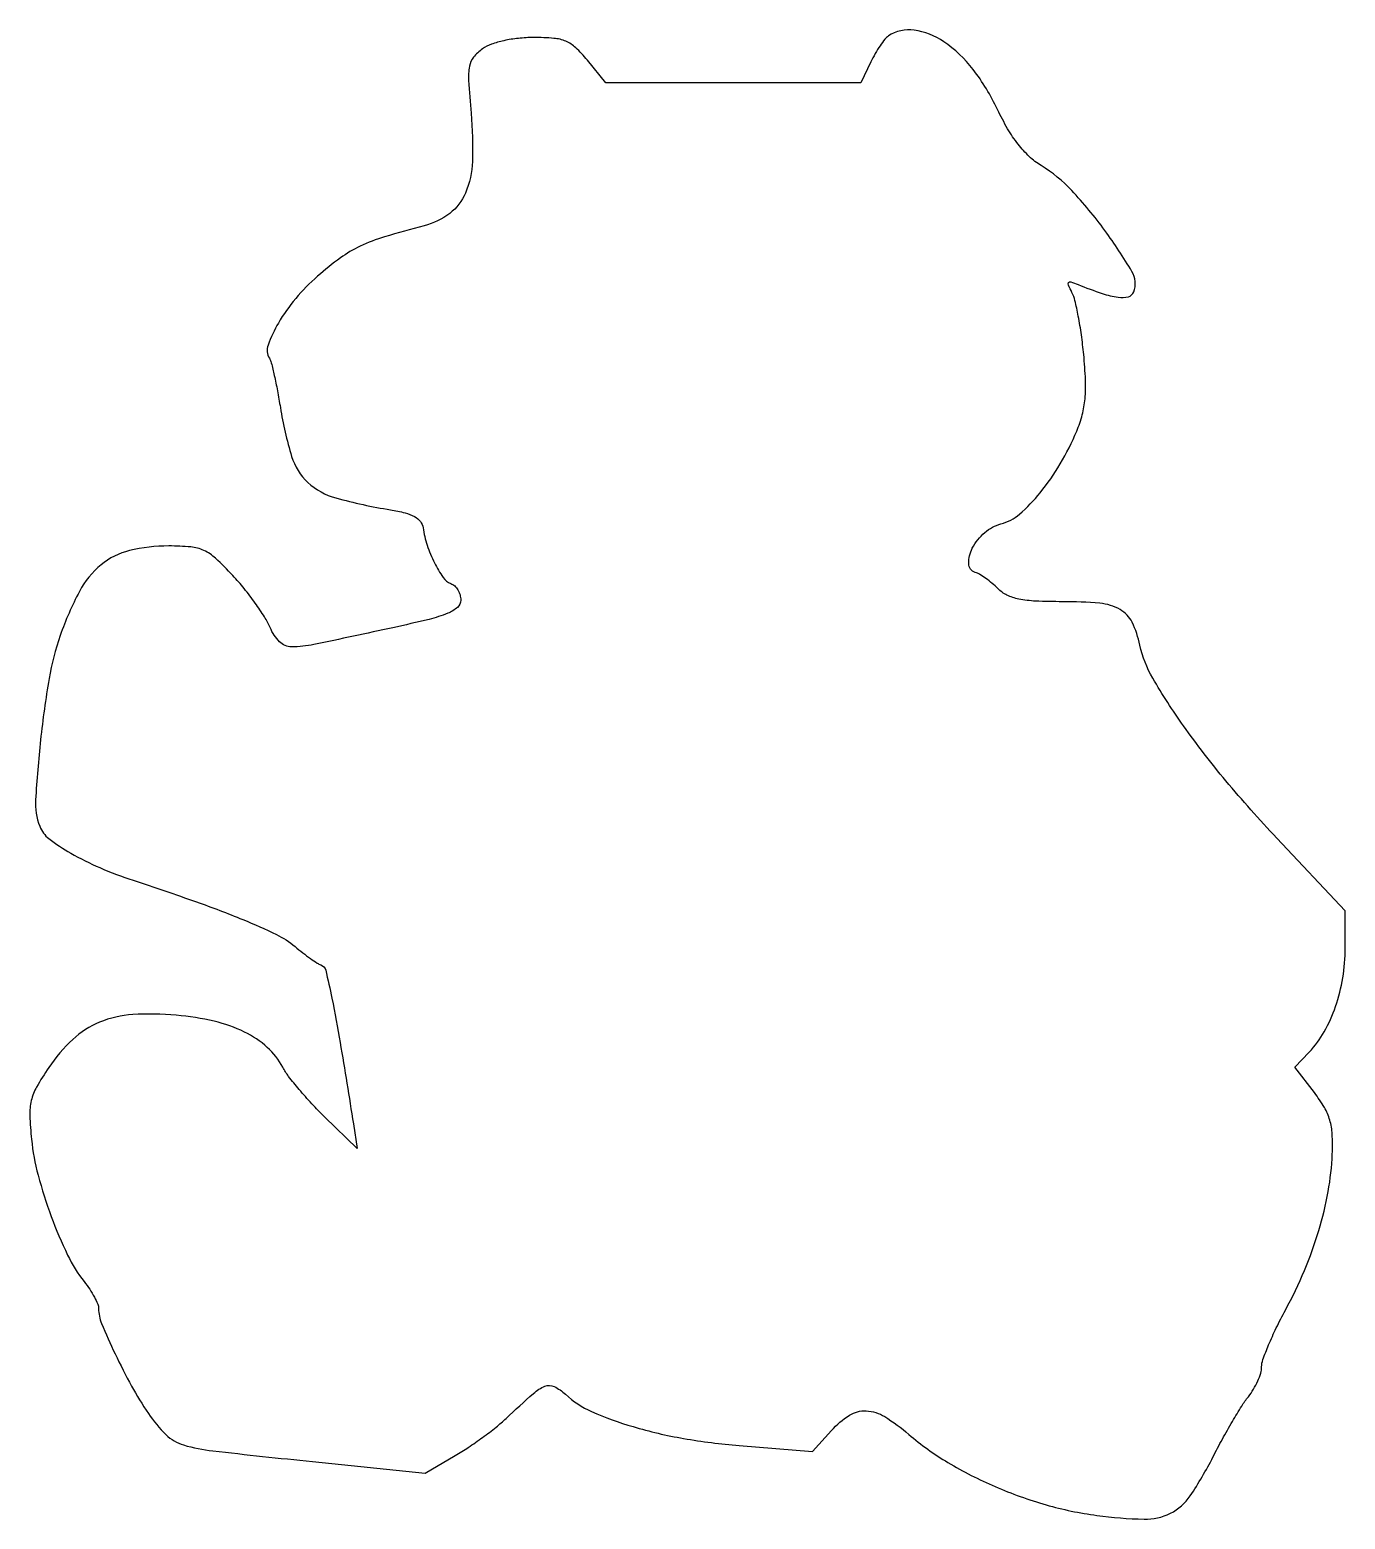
# Model space of a CAD drawing. Extents: x 0 to 189, y 0 to 214.
import ezdxf

# ---------------------------------------------------------------- set-up
doc = ezdxf.new("R2010")
doc.units = 0

msp = doc.modelspace()

# ---------------------------------------------------------------- linework, layer by layer
msp.add_lwpolyline([(123.404374, 213.234687, 0.077614), (122.890409, 212.760072, 0.019371), (122.213439, 211.834564, 0.019325), (121.512796, 210.702349, 0.01835), (120.888664, 209.5), (119.46858, 206.5), (101.161003, 206.5), (82.853427, 206.5), (80.176714, 209.759015, 0.030549), (78.508095, 211.554869, 0.090705), (77.107666, 212.472611, 0.080042), (75.373748, 212.895927, 0.020379), (72.472506, 213.009015, 0.025416), (70.275711, 212.893326, 0.028791), (68.192985, 212.555079, 0.031408), (66.40529, 212.038381, 0.066813), (65.129228, 211.377962, 0.069414), (63.840739, 210.178528, 0.127093), (63.246635, 208.882233, 0.05948), (63.127846, 206.839725, 0.006463), (63.475502, 202.127962, -0.029573), (63.664907, 195.229098, -0.090967), (62.680976, 190.68233, -0.132404), (60.42318, 187.76011, -0.09972), (56.753025, 185.983108, 0.010263), (51.06448, 184.392505, 0.03716), (47.558921, 183.043048, 0.046561), (44.710334, 181.355576, 0.023486), (41.447411, 178.744794, 0.037042), (38.2978, 175.528724, 0.042405), (35.811716, 172.017861, 0.045998), (34.326586, 168.858827, 0.229166), (34.522537, 166.963534, -0.077557), (34.798899, 166.30763, -0.006334), (35.227026, 164.489787, -0.008385), (35.676122, 162.295301, -0.006354), (36.097678, 159.874104, 0.033944), (37.720644, 152.864823, 0.132509), (40.057899, 149.127544, 0.121132), (44.080954, 146.891212, 0.026281), (51.906387, 145.192936, -0.021696), (54.006747, 144.757233, -0.063966), (55.376025, 144.217165, -0.10069), (56.19756, 143.519349, -0.130792), (56.585923, 142.615527, 0.043685), (57.179394, 140.115173, 0.035825), (58.22867, 137.576811, 0.035439), (59.464673, 135.488624, 0.150904), (60.591557, 134.60324, -0.101047), (61.130128, 134.259688, -0.066815), (61.58627, 133.681725, -0.063421), (61.894793, 132.968035, -0.070456), (62, 132.225127, -0.217367), (61.525991, 131.186303, -0.082345), (60.134519, 130.332559, -0.036585), (57.456066, 129.466093, -0.006292), (52.25, 128.262774, -0.002126), (40.923032, 125.844813, -0.051743), (37.720226, 125.514827, -0.200359), (35.998253, 126.235177, -0.09411), (34.627846, 128.275549, 0.039251), (33.826186, 129.807025, 0.015116), (32.488259, 131.801255, 0.014858), (30.900244, 133.886423, 0.01774), (29.278711, 135.75, 0.017255), (26.798496, 138.227026, 0.079446), (25.118192, 139.356202, 0.086181), (23.235573, 139.859428, 0.022318), (20.087869, 140, 0.059207), (14.430336, 139.327708, 0.113609), (10.36284, 137.298258, 0.099147), (7.246201, 133.476318, 0.037925), (4.493777, 127.154504, 0.041143), (2.896766, 120.966762, 0.015781), (1.666719, 112.160624, 0.012353), (0.953724, 103.539978, 0.106455), (1.543696, 99.746726, 0.139257), (2.866808, 97.981257, 0.031766), (6.006589, 95.890763, 0.029627), (10.162503, 93.807535, 0.021953), (14.970442, 91.989426, -0.005286), (24.033843, 88.903197, -0.012451), (30.709634, 86.362375, -0.015392), (35.523818, 84.216212, -0.062422), (38.213053, 82.474156, 0.009696), (39.324935, 81.574819, 0.01111), (40.42228, 80.760353, 0.0103), (41.379451, 80.111568, 0.060483), (41.924008, 79.845649, -0.255758), (42.604263, 79.095499, -0.008563), (43.504356, 75.045024, -0.009075), (44.682459, 68.693167, -0.001695), (46.591695, 57), (47.150993, 53.5), (42.495291, 58, -0.012818), (40.610561, 59.917548, -0.012254), (38.797259, 61.957578, -0.012285), (37.285908, 63.835917, -0.042226), (36.444039, 65.153457, 0.089021), (34.222336, 68.005741, 0.069384), (30.957942, 70.205274, 0.05708), (26.611592, 71.744392, 0.033419), (21.153406, 72.62236, 0.039422), (14.900545, 72.709092, 0.081344), (10.149661, 71.610401, 0.089923), (6.301709, 69.149634, 0.057262), (2.835686, 65.101425, 0.019537), (1.10509, 62.307716, 0.070124), (0.33743, 60.360452, 0.067653), (0.123922, 58.240981, 0.017362), (0.363339, 54.797865, 0.039182), (1.313508, 49.648443, 0.023474), (3.199043, 43.715864, 0.023469), (5.550178, 38.179598, 0.054551), (7.932642, 34.358503, -0.020808), (8.723989, 33.261456, -0.023069), (9.392714, 32.138653, -0.023239), (9.869994, 31.136748, -0.099855), (10, 30.49226, 0.098798), (10.426603, 28.354365, 0.012306), (12.361316, 24.004761, 0.015428), (14.736824, 19.374071, 0.022212), (17.141263, 15.445795, 0.050172), (19.69154, 12.380466, 0.123286), (22.200085, 10.906401, 0.043673), (26.422071, 10.056544, 0.002109), (40.69343, 8.521786), (56.886861, 6.849388), (61.21215, 9.384177, 0.01499), (63.085851, 10.55907, 0.010271), (65.142637, 11.998396, 0.010362), (67.06838, 13.467993, 0.020603), (68.51872, 14.724157, -0.006613), (72.427075, 18.305403, -0.085616), (74.097482, 19.34734, -0.214233), (75.415341, 19.300942, -0.073318), (77.026114, 18.190298, 0.084168), (80.793779, 15.710602, 0.031815), (86.734474, 13.538463, 0.028686), (94.000616, 11.840412, 0.02275), (102, 10.821217), (112.5, 9.966371), (115.235904, 12.983186, -0.06564), (117.819387, 15.172944, -0.156783), (120.220767, 15.814265, -0.128059), (122.873738, 14.979653, -0.037584), (126.341036, 12.426784, 0.043134), (131.959133, 8.385588, 0.032657), (138.726593, 4.930327, 0.032034), (146.051308, 2.31678, 0.036435), (153.342944, 0.794254, 0.026468), (160.114434, 0.250796, 0.123923), (163.900499, 1.095155, 0.129432), (166.74895, 3.610864, 0.029949), (170.010875, 9.177604, -0.007635), (171.363999, 11.742636, -0.007383), (172.809602, 14.294219, -0.007325), (174.147769, 16.502128, -0.026754), (175.089527, 17.840944, 0.032456), (175.820725, 18.906009, 0.028991), (176.438798, 20.096782, 0.030145), (176.867507, 21.2339, 0.075207), (177, 22.109774, -0.087088), (177.186782, 23.174018, -0.012153), (178.002425, 25.265881, -0.013592), (179.105894, 27.715329, -0.011159), (180.412512, 30.270058, 0.023882), (183.151187, 35.978441, 0.026947), (185.211693, 41.699614, 0.028403), (186.554437, 47.307347, 0.034541), (187.142875, 52.675748, 0.02242), (187.12939, 55.538868, 0.058644), (186.788643, 57.564038, 0.06295), (186.004262, 59.370805, 0.02908), (184.569127, 61.498257), (181.787608, 65.145017), (183.846076, 67.336156, 0.060386), (185.984559, 70.247293, 0.045143), (187.619272, 73.881349, 0.042692), (188.652504, 77.976341, 0.040478), (189, 82.261693), (189, 87.587623), (179.171396, 98.043812, -0.014558), (171.856553, 106.29436, -0.019919), (165.798238, 114.158555, -0.021384), (161.368618, 121.011714, -0.080744), (159.527299, 125.760286, 0.061353), (158.398386, 129.041933, 0.152351), (156.674006, 130.869861, 0.106451), (153.782906, 131.764372, 0.021993), (148.428571, 132, -0.01055), (144.543399, 132.081983, -0.039189), (142.114274, 132.376202, -0.063231), (140.436454, 132.941849, -0.083679), (139.125, 133.875, 0.021428), (138.306219, 134.626455, 0.019233), (137.396875, 135.334005, 0.01966), (136.53138, 135.905339, 0.055571), (135.875, 136.208846, -0.315834), (134.938699, 137.474646, -0.128958), (135.455974, 139.669339, -0.09037), (137.243584, 141.933967, -0.117734), (139.568849, 143.168083, 0.116261), (142.229853, 144.570493, 0.042486), (145.210162, 147.647958, 0.038431), (148.080449, 151.775644, 0.03312), (150.448103, 156.5, 0.035334), (151.239415, 158.827533, 0.041553), (151.642551, 161.120679, 0.033389), (151.708035, 163.824918, 0.013577), (151.451483, 167.5, 0.010513), (151.117607, 170.319399, 0.011967), (150.676839, 173.002354, 0.011196), (150.198707, 175.254955, 0.063441), (149.769377, 176.40163, -0.014376), (149.244757, 177.470657, -0.275063), (149.283661, 177.824908, -0.320096), (149.599905, 177.924463, -0.017545), (150.633666, 177.547481, 0.013815), (154.095327, 176.255788, 0.049134), (156.396868, 175.713682, 0.094829), (157.860339, 175.79566, 0.244541), (158.629408, 176.476636, 0.22932), (158.381433, 179.40641, 0.024218), (154.491765, 185.295516, 0.030057), (149.728061, 191.041171, 0.067086), (145.338944, 194.62324, -0.051525), (143.636307, 195.926976, -0.038289), (142.042161, 197.680543, -0.033217), (140.531439, 199.913292, -0.021678), (139.080319, 202.666244, 0.052452), (135.573489, 208.430408, 0.081741), (131.354257, 212.41103, 0.111637), (127.099662, 214.06532, 0.186927)], format="xyb", close=True)

doc.saveas('drawing.dxf')
